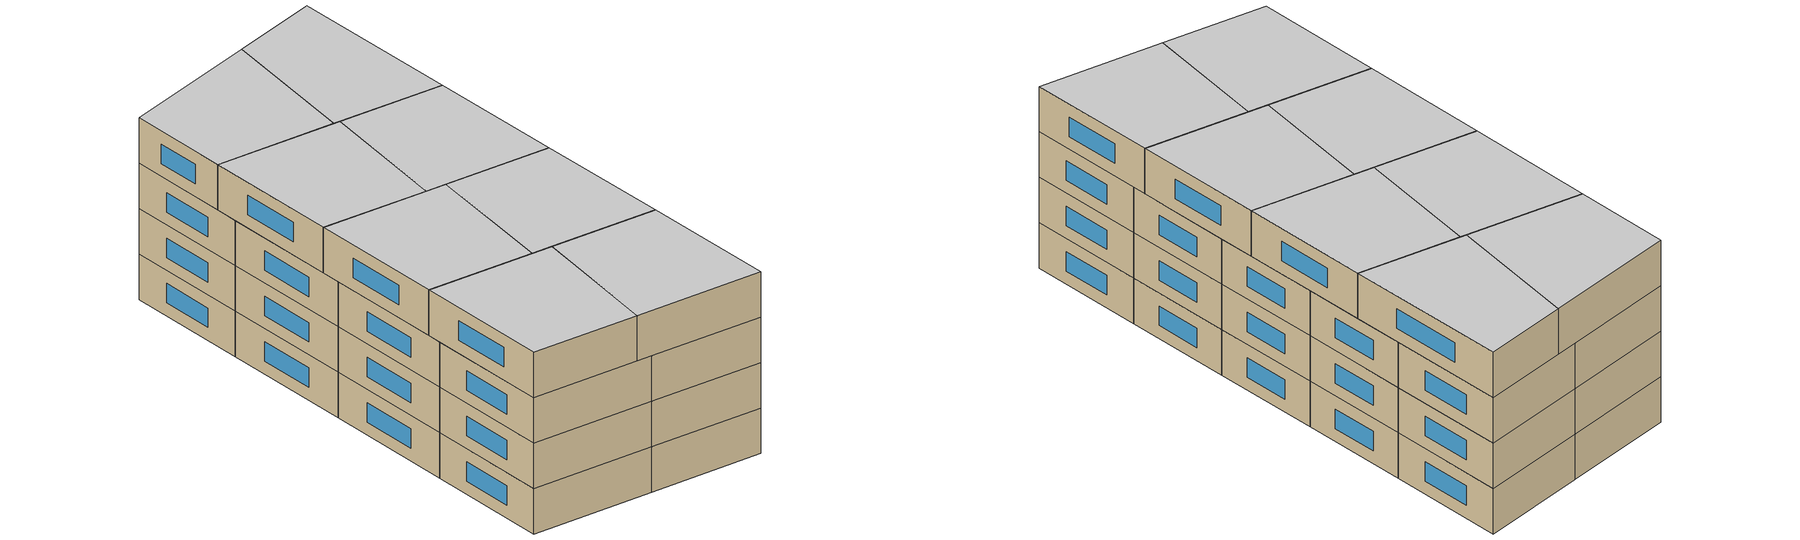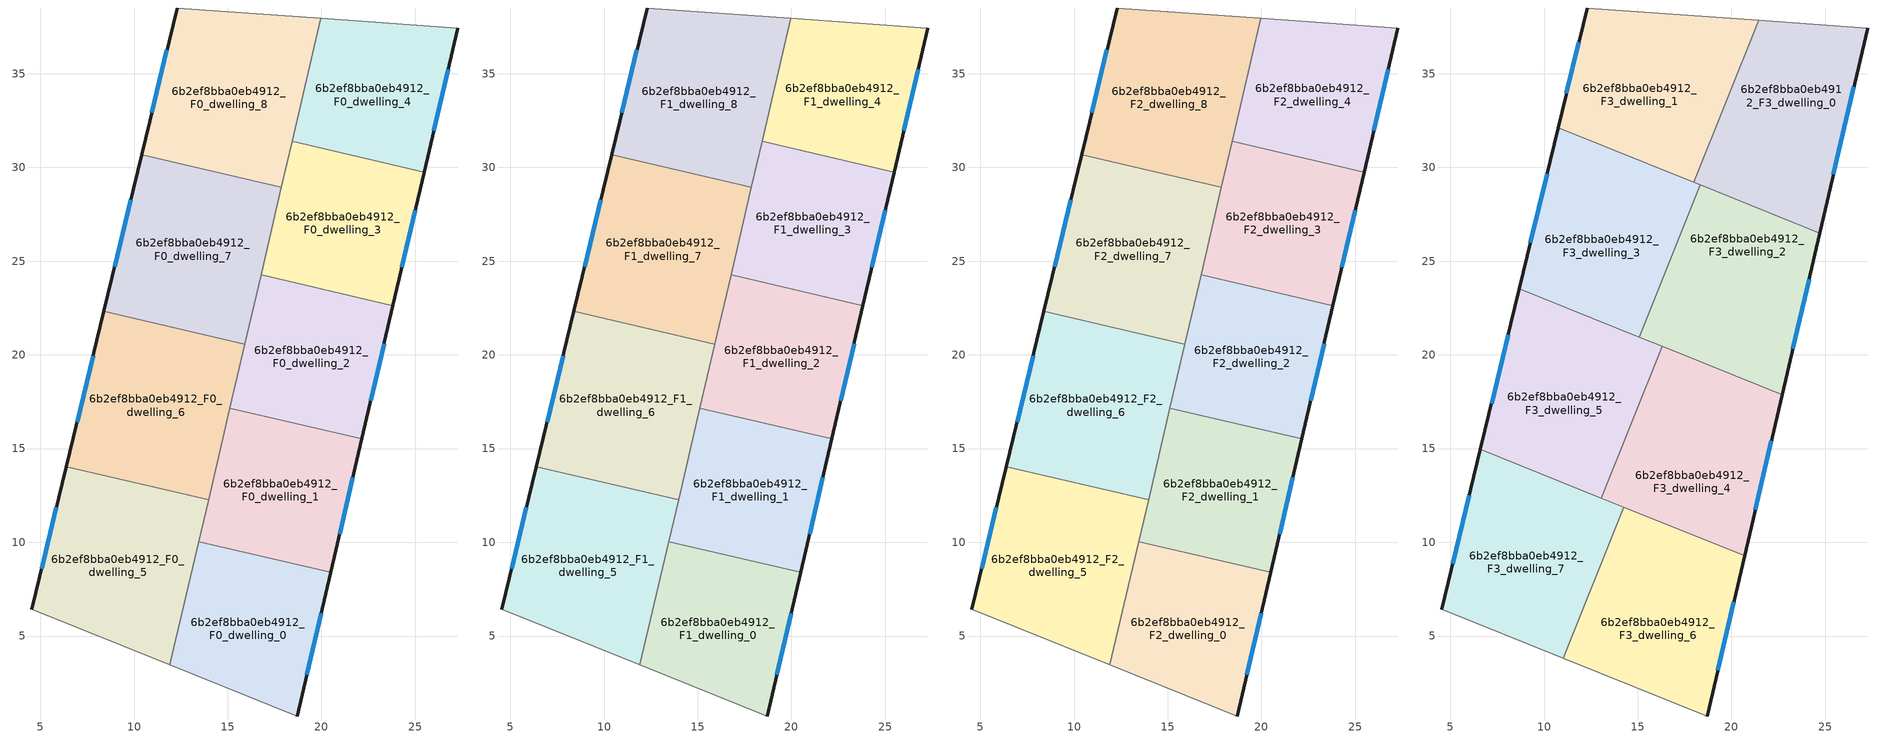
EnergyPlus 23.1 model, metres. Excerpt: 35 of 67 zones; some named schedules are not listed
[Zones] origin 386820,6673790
6b2ef8bba0eb4912_F0_dwelling_0
 floor ground (EU_floor_Construction): 20.49,8.39 18.7,0.73 11.92,3.46 13.45,10.04 z0
 wall outside (EU_wall_Construction): 18.7,0.73 20.49,8.39 z0:3
 wall adiabatic (EU_wall_Construction): 11.92,3.46 18.7,0.73 z0:3
 wall to 6b2ef8bba0eb4912_F0_dwelling_1 (EU_wall_Construction): 20.49,8.39 13.45,10.04 z0:3
 wall to 6b2ef8bba0eb4912_F0_dwelling_5 (EU_wall_Construction): 13.45,10.04 11.92,3.46 z0:3
 window (EU_Window_Construction): 19.21,2.92 19.98,6.21 z0.86:2.14
6b2ef8bba0eb4912_F0_dwelling_1
 floor ground (EU_floor_Construction): 22.15,15.51 20.49,8.39 13.45,10.04 15.11,17.15 z0
 wall outside (EU_wall_Construction): 20.49,8.39 22.15,15.51 z0:3
 wall to 6b2ef8bba0eb4912_F0_dwelling_2 (EU_wall_Construction): 22.15,15.51 15.11,17.15 z0:3
 wall to 6b2ef8bba0eb4912_F0_dwelling_6 (EU_wall_Construction): 15.11,17.15 13.97,12.27 z0:3
 wall to 6b2ef8bba0eb4912_F0_dwelling_5 (EU_wall_Construction): 13.97,12.27 13.45,10.04 z0:3
 window (EU_Window_Construction): 20.97,10.43 21.68,13.48 z0.86:2.14
6b2ef8bba0eb4912_F0_dwelling_2
 floor ground (EU_floor_Construction): 23.81,22.63 22.15,15.51 15.11,17.15 16.77,24.27 z0
 wall outside (EU_wall_Construction): 22.15,15.51 23.81,22.63 z0:3
 wall to 6b2ef8bba0eb4912_F0_dwelling_3 (EU_wall_Construction): 23.81,22.63 16.77,24.27 z0:3
 wall to 6b2ef8bba0eb4912_F0_dwelling_7 (EU_wall_Construction): 16.77,24.27 15.91,20.56 z0:3
 wall to 6b2ef8bba0eb4912_F0_dwelling_6 (EU_wall_Construction): 15.91,20.56 15.11,17.15 z0:3
 window (EU_Window_Construction): 22.63,17.55 23.34,20.6 z0.86:2.14
6b2ef8bba0eb4912_F0_dwelling_3
 floor ground (EU_floor_Construction): 25.47,29.75 23.81,22.63 16.77,24.27 18.43,31.39 z0
 wall outside (EU_wall_Construction): 23.81,22.63 25.47,29.75 z0:3
 wall to 6b2ef8bba0eb4912_F0_dwelling_4 (EU_wall_Construction): 25.47,29.75 18.43,31.39 z0:3
 wall to 6b2ef8bba0eb4912_F0_dwelling_8 (EU_wall_Construction): 18.43,31.39 17.86,28.93 z0:3
 wall to 6b2ef8bba0eb4912_F0_dwelling_7 (EU_wall_Construction): 17.86,28.93 16.77,24.27 z0:3
 window (EU_Window_Construction): 24.29,24.67 25,27.72 z0.86:2.14
6b2ef8bba0eb4912_F0_dwelling_4
 floor ground (EU_floor_Construction): 27.26,37.43 25.47,29.75 18.43,31.39 19.96,37.95 z0
 wall outside (EU_wall_Construction): 25.47,29.75 27.26,37.43 z0:3
 wall adiabatic (EU_wall_Construction): 27.26,37.43 19.96,37.95 z0:3
 wall to 6b2ef8bba0eb4912_F0_dwelling_8 (EU_wall_Construction): 19.96,37.95 18.43,31.39 z0:3
 window (EU_Window_Construction): 25.98,31.94 26.75,35.23 z0.86:2.14
6b2ef8bba0eb4912_F0_dwelling_5
 floor ground (EU_floor_Construction): 13.97,12.27 11.92,3.46 4.55,6.42 6.39,14.04 z0
 wall outside (EU_wall_Construction): 6.39,14.04 4.55,6.42 z0:3
 wall adiabatic (EU_wall_Construction): 4.55,6.42 11.92,3.46 z0:3
 wall to 6b2ef8bba0eb4912_F0_dwelling_6 (EU_wall_Construction): 13.97,12.27 6.39,14.04 z0:3
 window (EU_Window_Construction): 5.86,11.86 5.07,8.6 z0.86:2.14
6b2ef8bba0eb4912_F0_dwelling_6
 floor ground (EU_floor_Construction): 15.91,20.56 13.97,12.27 6.39,14.04 8.39,22.32 z0
 wall outside (EU_wall_Construction): 8.39,22.32 6.39,14.04 z0:3
 wall to 6b2ef8bba0eb4912_F0_dwelling_7 (EU_wall_Construction): 15.91,20.56 8.39,22.32 z0:3
 window (EU_Window_Construction): 7.82,19.95 6.96,16.4 z0.86:2.14
6b2ef8bba0eb4912_F0_dwelling_7
 floor ground (EU_floor_Construction): 17.86,28.93 15.91,20.56 8.39,22.32 10.4,30.67 z0
 wall outside (EU_wall_Construction): 10.4,30.67 8.39,22.32 z0:3
 wall to 6b2ef8bba0eb4912_F0_dwelling_8 (EU_wall_Construction): 17.86,28.93 10.4,30.67 z0:3
 window (EU_Window_Construction): 9.83,28.28 8.96,24.7 z0.86:2.14
6b2ef8bba0eb4912_F0_dwelling_8
 floor ground (EU_floor_Construction): 19.96,37.95 17.86,28.93 10.4,30.67 12.29,38.5 z0
 wall outside (EU_wall_Construction): 12.29,38.5 10.4,30.67 z0:3
 wall adiabatic (EU_wall_Construction): 19.96,37.95 12.29,38.5 z0:3
 window (EU_Window_Construction): 11.75,36.26 10.94,32.91 z0.86:2.14
6b2ef8bba0eb4912_F1_dwelling_0
 floor to 6b2ef8bba0eb4912_F0_dwelling_0 (EU_floor_Construction): 20.49,8.39 18.7,0.73 11.92,3.46 13.45,10.04 z3
 wall outside (EU_wall_Construction): 18.7,0.73 20.49,8.39 z3:6
 wall adiabatic (EU_wall_Construction): 11.92,3.46 18.7,0.73 z3:6
 wall to 6b2ef8bba0eb4912_F1_dwelling_1 (EU_wall_Construction): 20.49,8.39 13.45,10.04 z3:6
 wall to 6b2ef8bba0eb4912_F1_dwelling_5 (EU_wall_Construction): 13.45,10.04 11.92,3.46 z3:6
 window (EU_Window_Construction): 19.21,2.92 19.98,6.21 z3.86:5.14
6b2ef8bba0eb4912_F1_dwelling_1
 floor to 6b2ef8bba0eb4912_F0_dwelling_1 (EU_floor_Construction): 22.15,15.51 20.49,8.39 13.45,10.04 15.11,17.15 z3
 wall outside (EU_wall_Construction): 20.49,8.39 22.15,15.51 z3:6
 wall to 6b2ef8bba0eb4912_F1_dwelling_2 (EU_wall_Construction): 22.15,15.51 15.11,17.15 z3:6
 wall to 6b2ef8bba0eb4912_F1_dwelling_6 (EU_wall_Construction): 15.11,17.15 13.97,12.27 z3:6
 wall to 6b2ef8bba0eb4912_F1_dwelling_5 (EU_wall_Construction): 13.97,12.27 13.45,10.04 z3:6
 window (EU_Window_Construction): 20.97,10.43 21.68,13.48 z3.86:5.14
6b2ef8bba0eb4912_F1_dwelling_2
 floor to 6b2ef8bba0eb4912_F0_dwelling_2 (EU_floor_Construction): 23.81,22.63 22.15,15.51 15.11,17.15 16.77,24.27 z3
 wall outside (EU_wall_Construction): 22.15,15.51 23.81,22.63 z3:6
 wall to 6b2ef8bba0eb4912_F1_dwelling_3 (EU_wall_Construction): 23.81,22.63 16.77,24.27 z3:6
 wall to 6b2ef8bba0eb4912_F1_dwelling_7 (EU_wall_Construction): 16.77,24.27 15.91,20.56 z3:6
 wall to 6b2ef8bba0eb4912_F1_dwelling_6 (EU_wall_Construction): 15.91,20.56 15.11,17.15 z3:6
 window (EU_Window_Construction): 22.63,17.55 23.34,20.6 z3.86:5.14
6b2ef8bba0eb4912_F1_dwelling_3
 floor to 6b2ef8bba0eb4912_F0_dwelling_3 (EU_floor_Construction): 25.47,29.75 23.81,22.63 16.77,24.27 18.43,31.39 z3
 wall outside (EU_wall_Construction): 23.81,22.63 25.47,29.75 z3:6
 wall to 6b2ef8bba0eb4912_F1_dwelling_4 (EU_wall_Construction): 25.47,29.75 18.43,31.39 z3:6
 wall to 6b2ef8bba0eb4912_F1_dwelling_8 (EU_wall_Construction): 18.43,31.39 17.86,28.93 z3:6
 wall to 6b2ef8bba0eb4912_F1_dwelling_7 (EU_wall_Construction): 17.86,28.93 16.77,24.27 z3:6
 window (EU_Window_Construction): 24.29,24.67 25,27.72 z3.86:5.14
6b2ef8bba0eb4912_F1_dwelling_4
 floor to 6b2ef8bba0eb4912_F0_dwelling_4 (EU_floor_Construction): 27.26,37.43 25.47,29.75 18.43,31.39 19.96,37.95 z3
 wall outside (EU_wall_Construction): 25.47,29.75 27.26,37.43 z3:6
 wall adiabatic (EU_wall_Construction): 27.26,37.43 19.96,37.95 z3:6
 wall to 6b2ef8bba0eb4912_F1_dwelling_8 (EU_wall_Construction): 19.96,37.95 18.43,31.39 z3:6
 window (EU_Window_Construction): 25.98,31.94 26.75,35.23 z3.86:5.14
6b2ef8bba0eb4912_F1_dwelling_5
 floor to 6b2ef8bba0eb4912_F0_dwelling_5 (EU_floor_Construction): 13.97,12.27 11.92,3.46 4.55,6.42 6.39,14.04 z3
 wall outside (EU_wall_Construction): 6.39,14.04 4.55,6.42 z3:6
 wall adiabatic (EU_wall_Construction): 4.55,6.42 11.92,3.46 z3:6
 wall to 6b2ef8bba0eb4912_F1_dwelling_6 (EU_wall_Construction): 13.97,12.27 6.39,14.04 z3:6
 window (EU_Window_Construction): 5.86,11.86 5.07,8.6 z3.86:5.14
6b2ef8bba0eb4912_F1_dwelling_6
 floor to 6b2ef8bba0eb4912_F0_dwelling_6 (EU_floor_Construction): 15.91,20.56 13.97,12.27 6.39,14.04 8.39,22.32 z3
 wall outside (EU_wall_Construction): 8.39,22.32 6.39,14.04 z3:6
 wall to 6b2ef8bba0eb4912_F1_dwelling_7 (EU_wall_Construction): 15.91,20.56 8.39,22.32 z3:6
 window (EU_Window_Construction): 7.82,19.95 6.96,16.4 z3.86:5.14
6b2ef8bba0eb4912_F1_dwelling_7
 floor to 6b2ef8bba0eb4912_F0_dwelling_7 (EU_floor_Construction): 17.86,28.93 15.91,20.56 8.39,22.32 10.4,30.67 z3
 wall outside (EU_wall_Construction): 10.4,30.67 8.39,22.32 z3:6
 wall to 6b2ef8bba0eb4912_F1_dwelling_8 (EU_wall_Construction): 17.86,28.93 10.4,30.67 z3:6
 window (EU_Window_Construction): 9.83,28.28 8.96,24.7 z3.86:5.14
6b2ef8bba0eb4912_F1_dwelling_8
 floor to 6b2ef8bba0eb4912_F0_dwelling_8 (EU_floor_Construction): 19.96,37.95 17.86,28.93 10.4,30.67 12.29,38.5 z3
 wall outside (EU_wall_Construction): 12.29,38.5 10.4,30.67 z3:6
 wall adiabatic (EU_wall_Construction): 19.96,37.95 12.29,38.5 z3:6
 window (EU_Window_Construction): 11.75,36.26 10.94,32.91 z3.86:5.14
6b2ef8bba0eb4912_F2_dwelling_0
 floor to 6b2ef8bba0eb4912_F1_dwelling_0 (EU_floor_Construction): 20.49,8.39 18.7,0.73 11.92,3.46 13.45,10.04 z6
 wall outside (EU_wall_Construction): 18.7,0.73 20.49,8.39 z6:9
 wall adiabatic (EU_wall_Construction): 11.92,3.46 18.7,0.73 z6:9
 wall to 6b2ef8bba0eb4912_F2_dwelling_1 (EU_wall_Construction): 20.49,8.39 13.45,10.04 z6:9
 wall to 6b2ef8bba0eb4912_F2_dwelling_5 (EU_wall_Construction): 13.45,10.04 11.92,3.46 z6:9
 window (EU_Window_Construction): 19.21,2.92 19.98,6.21 z6.86:8.14
6b2ef8bba0eb4912_F2_dwelling_1
 floor to 6b2ef8bba0eb4912_F1_dwelling_1 (EU_floor_Construction): 22.15,15.51 20.49,8.39 13.45,10.04 15.11,17.15 z6
 wall outside (EU_wall_Construction): 20.49,8.39 22.15,15.51 z6:9
 wall to 6b2ef8bba0eb4912_F2_dwelling_2 (EU_wall_Construction): 22.15,15.51 15.11,17.15 z6:9
 wall to 6b2ef8bba0eb4912_F2_dwelling_6 (EU_wall_Construction): 15.11,17.15 13.97,12.27 z6:9
 wall to 6b2ef8bba0eb4912_F2_dwelling_5 (EU_wall_Construction): 13.97,12.27 13.45,10.04 z6:9
 window (EU_Window_Construction): 20.97,10.43 21.68,13.48 z6.86:8.14
6b2ef8bba0eb4912_F2_dwelling_2
 floor to 6b2ef8bba0eb4912_F1_dwelling_2 (EU_floor_Construction): 23.81,22.63 22.15,15.51 15.11,17.15 16.77,24.27 z6
 wall outside (EU_wall_Construction): 22.15,15.51 23.81,22.63 z6:9
 wall to 6b2ef8bba0eb4912_F2_dwelling_3 (EU_wall_Construction): 23.81,22.63 16.77,24.27 z6:9
 wall to 6b2ef8bba0eb4912_F2_dwelling_7 (EU_wall_Construction): 16.77,24.27 15.91,20.56 z6:9
 wall to 6b2ef8bba0eb4912_F2_dwelling_6 (EU_wall_Construction): 15.91,20.56 15.11,17.15 z6:9
 window (EU_Window_Construction): 22.63,17.55 23.34,20.6 z6.86:8.14
6b2ef8bba0eb4912_F2_dwelling_3
 floor to 6b2ef8bba0eb4912_F1_dwelling_3 (EU_floor_Construction): 25.47,29.75 23.81,22.63 16.77,24.27 18.43,31.39 z6
 wall outside (EU_wall_Construction): 23.81,22.63 25.47,29.75 z6:9
 wall to 6b2ef8bba0eb4912_F2_dwelling_4 (EU_wall_Construction): 25.47,29.75 18.43,31.39 z6:9
 wall to 6b2ef8bba0eb4912_F2_dwelling_8 (EU_wall_Construction): 18.43,31.39 17.86,28.93 z6:9
 wall to 6b2ef8bba0eb4912_F2_dwelling_7 (EU_wall_Construction): 17.86,28.93 16.77,24.27 z6:9
 window (EU_Window_Construction): 24.29,24.67 25,27.72 z6.86:8.14
 ceiling adiabatic (EU_roof_Construction): 17.26,26.36 17.93,29.23 17.98,29.21 18.82,31.3 18.43,31.39 z9
6b2ef8bba0eb4912_F2_dwelling_4
 floor to 6b2ef8bba0eb4912_F1_dwelling_4 (EU_floor_Construction): 27.26,37.43 25.47,29.75 18.43,31.39 19.96,37.95 z6
 wall outside (EU_wall_Construction): 25.47,29.75 27.26,37.43 z6:9
 wall adiabatic (EU_wall_Construction): 27.26,37.43 19.96,37.95 z6:9
 wall to 6b2ef8bba0eb4912_F2_dwelling_8 (EU_wall_Construction): 19.96,37.95 18.43,31.39 z6:9
 window (EU_Window_Construction): 25.98,31.94 26.75,35.23 z6.86:8.14
6b2ef8bba0eb4912_F2_dwelling_5
 floor to 6b2ef8bba0eb4912_F1_dwelling_5 (EU_floor_Construction): 13.97,12.27 11.92,3.46 4.55,6.42 6.39,14.04 z6
 wall outside (EU_wall_Construction): 6.39,14.04 4.55,6.42 z6:9
 wall adiabatic (EU_wall_Construction): 4.55,6.42 11.92,3.46 z6:9
 wall to 6b2ef8bba0eb4912_F2_dwelling_6 (EU_wall_Construction): 13.97,12.27 6.39,14.04 z6:9
 window (EU_Window_Construction): 5.86,11.86 5.07,8.6 z6.86:8.14
 ceiling adiabatic (EU_roof_Construction): 13.91,12.01 13.97,12.27 13.09,12.48 13.04,12.36 12.29,12.66 z9
6b2ef8bba0eb4912_F2_dwelling_6
 floor to 6b2ef8bba0eb4912_F1_dwelling_6 (EU_floor_Construction): 15.91,20.56 13.97,12.27 6.39,14.04 8.39,22.32 z6
 wall outside (EU_wall_Construction): 8.39,22.32 6.39,14.04 z6:9
 wall to 6b2ef8bba0eb4912_F2_dwelling_7 (EU_wall_Construction): 15.91,20.56 8.39,22.32 z6:9
 window (EU_Window_Construction): 7.82,19.95 6.96,16.4 z6.86:8.14
 ceiling adiabatic (EU_roof_Construction): 13.97,12.27 15.3,17.98 13.09,12.48 z9
6b2ef8bba0eb4912_F2_dwelling_7
 floor to 6b2ef8bba0eb4912_F1_dwelling_7 (EU_floor_Construction): 17.86,28.93 15.91,20.56 8.39,22.32 10.4,30.67 z6
 wall outside (EU_wall_Construction): 10.4,30.67 8.39,22.32 z6:9
 wall to 6b2ef8bba0eb4912_F2_dwelling_8 (EU_wall_Construction): 17.86,28.93 10.4,30.67 z6:9
 window (EU_Window_Construction): 9.83,28.28 8.96,24.7 z6.86:8.14
6b2ef8bba0eb4912_F2_dwelling_8
 floor to 6b2ef8bba0eb4912_F1_dwelling_8 (EU_floor_Construction): 19.96,37.95 17.86,28.93 10.4,30.67 12.29,38.5 z6
 wall outside (EU_wall_Construction): 12.29,38.5 10.4,30.67 z6:9
 wall adiabatic (EU_wall_Construction): 19.96,37.95 12.29,38.5 z6:9
 window (EU_Window_Construction): 11.75,36.26 10.94,32.91 z6.86:8.14
 ceiling adiabatic (EU_roof_Construction): 17.93,29.23 19.96,37.95 12.29,38.5 10.75,32.12 z9
6b2ef8bba0eb4912_F3_dwelling_0
 floor to 6b2ef8bba0eb4912_F2_dwelling_4 (EU_floor_Construction): 27.26,37.43 25.47,29.75 18.82,31.3 21.46,37.84 z9
 floor to 6b2ef8bba0eb4912_F2_dwelling_3 (EU_floor_Construction): 25.47,29.75 24.71,26.5 17.98,29.21 18.82,31.3 z9
 wall outside (EU_wall_Construction): 24.71,26.5 27.26,37.43 z9:12
 wall to 6b2ef8bba0eb4912_F3_dwelling_1 (EU_wall_Construction): 21.46,37.84 17.98,29.21 z9:12
 wall adiabatic (EU_wall_Construction): 27.26,37.43 21.46,37.84 z9:12
 wall to 6b2ef8bba0eb4912_F3_dwelling_2 (EU_wall_Construction): 18.35,29.06 24.71,26.5 z9:12
 wall to 6b2ef8bba0eb4912_F3_dwelling_3 (EU_wall_Construction): 17.98,29.21 18.35,29.06 z9:12
 window (EU_Window_Construction): 25.44,29.62 26.53,34.3 z9.86:11.14
 ceiling to 6b2ef8bba0eb4912_F4_dwelling_0 (EU_floor_Construction): 24.71,26.5 27.26,37.43 21.46,37.84 17.98,29.21 z12
6b2ef8bba0eb4912_F3_dwelling_1
 floor adiabatic (EU_floor_Construction): 19.96,37.95 17.93,29.23 10.75,32.12 12.29,38.5 z9; 18.82,31.3 17.98,29.21 17.93,29.23 18.43,31.39 z9
 floor to 6b2ef8bba0eb4912_F2_dwelling_4 (EU_floor_Construction): 21.46,37.84 18.82,31.3 18.43,31.39 19.96,37.95 z9
 wall outside (EU_wall_Construction): 12.29,38.5 10.75,32.12 z9:12
 wall adiabatic (EU_wall_Construction): 21.46,37.84 12.29,38.5 z9:12
 wall to 6b2ef8bba0eb4912_F3_dwelling_3 (EU_wall_Construction): 10.75,32.12 17.98,29.21 z9:12
 window (EU_Window_Construction): 11.85,36.68 11.19,33.94 z9.86:11.14
 ceiling to 6b2ef8bba0eb4912_F4_dwelling_1 (EU_floor_Construction): 17.98,29.21 21.46,37.84 12.29,38.5 10.75,32.12 z12
6b2ef8bba0eb4912_F3_dwelling_2
 floor to 6b2ef8bba0eb4912_F2_dwelling_2 (EU_floor_Construction): 23.81,22.63 22.7,17.87 15.92,20.6 16.77,24.27 z9
 floor to 6b2ef8bba0eb4912_F2_dwelling_3 (EU_floor_Construction): 24.71,26.5 23.81,22.63 16.77,24.27 17.26,26.36 18.35,29.06 z9
 floor to 6b2ef8bba0eb4912_F2_dwelling_7 (EU_floor_Construction): 17.26,26.36 15.92,20.6 15.08,20.94 z9
 wall outside (EU_wall_Construction): 22.7,17.87 24.71,26.5 z9:12
 wall to 6b2ef8bba0eb4912_F3_dwelling_3 (EU_wall_Construction): 18.35,29.06 15.08,20.94 z9:12
 wall to 6b2ef8bba0eb4912_F3_dwelling_4 (EU_wall_Construction): 16.3,20.44 22.7,17.87 z9:12
 wall to 6b2ef8bba0eb4912_F3_dwelling_5 (EU_wall_Construction): 15.08,20.94 16.3,20.44 z9:12
 window (EU_Window_Construction): 23.28,20.33 24.14,24.03 z9.86:11.14
 ceiling to 6b2ef8bba0eb4912_F4_dwelling_2 (EU_floor_Construction): 22.7,17.87 24.71,26.5 18.35,29.06 15.08,20.94 z12
6b2ef8bba0eb4912_F3_dwelling_3
 floor to 6b2ef8bba0eb4912_F2_dwelling_7 (EU_floor_Construction): 17.86,28.93 17.26,26.37 15.08,20.94 8.68,23.51 10.4,30.67 z9
 floor to 6b2ef8bba0eb4912_F2_dwelling_8 (EU_floor_Construction): 17.93,29.23 17.86,28.93 10.4,30.67 10.75,32.12 z9
 floor to 6b2ef8bba0eb4912_F2_dwelling_3 (EU_floor_Construction): 18.35,29.06 17.26,26.37 17.93,29.23 z9
 wall outside (EU_wall_Construction): 10.75,32.12 8.68,23.51 z9:12
 wall to 6b2ef8bba0eb4912_F3_dwelling_5 (EU_wall_Construction): 8.68,23.51 15.08,20.94 z9:12
 window (EU_Window_Construction): 10.16,29.66 9.27,25.97 z9.86:11.14
 ceiling to 6b2ef8bba0eb4912_F4_dwelling_3 (EU_floor_Construction): 15.08,20.94 18.35,29.06 10.75,32.12 8.68,23.51 z12
6b2ef8bba0eb4912_F3_dwelling_4
 floor to 6b2ef8bba0eb4912_F2_dwelling_1 (EU_floor_Construction): 22.15,15.51 20.7,9.28 13.91,12.01 15.11,17.15 z9
 floor to 6b2ef8bba0eb4912_F2_dwelling_2 (EU_floor_Construction): 22.7,17.87 22.15,15.51 15.11,17.15 15.31,17.98 16.3,20.44 z9
 floor adiabatic (EU_floor_Construction): 15.31,17.98 13.91,12.01 13.04,12.36 z9
 wall outside (EU_wall_Construction): 20.7,9.28 22.7,17.87 z9:12
 wall to 6b2ef8bba0eb4912_F3_dwelling_5 (EU_wall_Construction): 16.3,20.45 13.04,12.36 z9:12
 wall to 6b2ef8bba0eb4912_F3_dwelling_6 (EU_wall_Construction): 14.26,11.87 20.7,9.28 z9:12
 wall to 6b2ef8bba0eb4912_F3_dwelling_7 (EU_wall_Construction): 13.04,12.36 14.26,11.87 z9:12
 window (EU_Window_Construction): 21.27,11.73 22.13,15.41 z9.86:11.14
 ceiling to 6b2ef8bba0eb4912_F4_dwelling_4 (EU_floor_Construction): 20.7,9.28 22.7,17.87 16.3,20.45 13.04,12.36 z12
6b2ef8bba0eb4912_F3_dwelling_5
 floor to 6b2ef8bba0eb4912_F2_dwelling_6 (EU_floor_Construction): 15.91,20.56 15.3,17.98 13.09,12.48 12.29,12.66 6.61,14.95 8.39,22.32 z9
 floor to 6b2ef8bba0eb4912_F2_dwelling_7 (EU_floor_Construction): 15.92,20.6 15.91,20.56 8.39,22.32 8.68,23.51 z9
 floor to 6b2ef8bba0eb4912_F2_dwelling_2 (EU_floor_Construction): 16.3,20.44 15.31,17.98 15.92,20.6 z9
 floor to 6b2ef8bba0eb4912_F2_dwelling_5 (EU_floor_Construction): 13.09,12.48 13.04,12.36 12.29,12.66 z9
 wall outside (EU_wall_Construction): 8.68,23.51 6.61,14.95 z9:12
 wall to 6b2ef8bba0eb4912_F3_dwelling_7 (EU_wall_Construction): 6.61,14.95 13.04,12.36 z9:12
 window (EU_Window_Construction): 8.09,21.07 7.2,17.4 z9.86:11.14
 ceiling to 6b2ef8bba0eb4912_F4_dwelling_5 (EU_floor_Construction): 13.04,12.36 16.3,20.45 8.68,23.51 6.61,14.95 z12
6b2ef8bba0eb4912_F3_dwelling_6
 floor to 6b2ef8bba0eb4912_F2_dwelling_0 (EU_floor_Construction): 20.49,8.39 18.7,0.73 11.92,3.46 13.36,9.64 13.51,10.02 z9
 floor to 6b2ef8bba0eb4912_F2_dwelling_1 (EU_floor_Construction): 20.7,9.28 20.49,8.39 13.51,10.02 14.26,11.87 z9
 floor to 6b2ef8bba0eb4912_F2_dwelling_5 (EU_floor_Construction): 13.36,9.64 11.92,3.46 11.02,3.82 z9
 wall outside (EU_wall_Construction): 18.7,0.73 20.7,9.28 z9:12
 wall to 6b2ef8bba0eb4912_F3_dwelling_7 (EU_wall_Construction): 14.26,11.87 11.02,3.82 z9:12
 wall adiabatic (EU_wall_Construction): 11.02,3.82 18.7,0.73 z9:12
 window (EU_Window_Construction): 19.27,3.17 20.13,6.84 z9.86:11.14
 ceiling to 6b2ef8bba0eb4912_F4_dwelling_6 (EU_floor_Construction): 18.7,0.73 20.7,9.28 14.26,11.87 11.02,3.82 z12
6b2ef8bba0eb4912_F3_dwelling_7
 floor to 6b2ef8bba0eb4912_F2_dwelling_5 (EU_floor_Construction): 13.91,12.01 13.36,9.64 11.02,3.82 4.55,6.42 6.39,14.04 12.29,12.66 z9
 floor to 6b2ef8bba0eb4912_F2_dwelling_6 (EU_floor_Construction): 12.29,12.66 6.39,14.04 6.61,14.95 z9
 floor to 6b2ef8bba0eb4912_F2_dwelling_1 (EU_floor_Construction): 14.26,11.87 13.51,10.02 13.45,10.04 13.91,12.01 z9
 floor to 6b2ef8bba0eb4912_F2_dwelling_0 (EU_floor_Construction): 13.51,10.02 13.36,9.64 13.45,10.04 z9
 wall outside (EU_wall_Construction): 6.61,14.95 4.55,6.42 z9:12
 wall adiabatic (EU_wall_Construction): 4.55,6.42 11.02,3.82 z9:12
 window (EU_Window_Construction): 6.02,12.51 5.14,8.86 z9.86:11.14
 ceiling to 6b2ef8bba0eb4912_F4_dwelling_7 (EU_floor_Construction): 11.02,3.82 14.26,11.87 6.61,14.95 4.55,6.42 z12
[Building]
EU S2 Campaign: North Axis=0; Terrain=City; Solar Distribution=FullExterior
[Site:Location]
Helsinki-Vantaa.AP: Latitude=60.317; Longitude=24.963; Time Zone=2; Elevation=54.6
[SizingPeriod:WeatherFileDays]
AnnualSizingPeriod: Begin Month=1; Begin Day of Month=1; End Month=12; End Day of Month=31; Day of Week for Start Day=Monday; Use Weather File Daylight Saving Period=No; Use Weather File Rain and Snow Indicators=No
[MATERIAL]
EU_InternalMass_Material: Roughness=MediumRough; Thickness=0.1; Conductivity=1; Density=1800; Specific Heat=900; Thermal Absorptance=0.9; Solar Absorptance=0.7; Visible Absorptance=0.7
[MATERIAL:NOMASS] Roughness=MediumRough; Thermal Absorptance=0.9; Solar Absorptance=0.7; Visible Absorptance=0.7
Name | Thermal Resistance
EU_wall_NoMass | 1.10183
EU_roof_NoMass; EU_floor_NoMass | 1.70606
[WINDOWMATERIAL:SIMPLEGLAZINGSYSTEM]
EU_Window_SimpleGlazing: UFactor=3.11035; Solar Heat Gain Coefficient=0.8; Visible Transmittance=0.8
[CONSTRUCTION]
EU_wall_Construction: EU_wall_NoMass
EU_roof_Construction: EU_roof_NoMass
EU_floor_Construction: EU_floor_NoMass
EU_Window_Construction: EU_Window_SimpleGlazing
EU_InternalMass_Construction: EU_InternalMass_Material
[ZONE] Type=1; Multiplier=1; Ceiling Height=autocalculate; Floor Area=autocalculate; Part of Total Floor Area=Yes
Name | Volume
6b2ef8bba0eb4912_F0_dwelling_0; 6b2ef8bba0eb4912_F1_dwelling_0; 6b2ef8bba0eb4912_F2_dwelling_0 | 158.506
6b2ef8bba0eb4912_F3_dwelling_0 | 198.123
6b2ef8bba0eb4912_F0_dwelling_1; 6b2ef8bba0eb4912_F1_dwelling_1; 6b2ef8bba0eb4912_F2_dwelling_1 | 158.487
6b2ef8bba0eb4912_F3_dwelling_1 | 198.109
6b2ef8bba0eb4912_F0_dwelling_2; 6b2ef8bba0eb4912_F1_dwelling_2; 6b2ef8bba0eb4912_F2_dwelling_2 | 158.501
6b2ef8bba0eb4912_F3_dwelling_2; 6b2ef8bba0eb4912_F0_dwelling_5; 6b2ef8bba0eb4912_F1_dwelling_5; 6b2ef8bba0eb4912_F2_dwelling_5 | 198.121
6b2ef8bba0eb4912_F0_dwelling_3; 6b2ef8bba0eb4912_F1_dwelling_3; 6b2ef8bba0eb4912_F2_dwelling_3 | 158.509
6b2ef8bba0eb4912_F3_dwelling_3 | 198.129
6b2ef8bba0eb4912_F0_dwelling_4; 6b2ef8bba0eb4912_F1_dwelling_4; 6b2ef8bba0eb4912_F2_dwelling_4 | 158.505
6b2ef8bba0eb4912_F3_dwelling_4 | 198.122
6b2ef8bba0eb4912_F3_dwelling_5 | 198.133
6b2ef8bba0eb4912_F0_dwelling_6; 6b2ef8bba0eb4912_F1_dwelling_6; 6b2ef8bba0eb4912_F2_dwelling_6 | 198.111
6b2ef8bba0eb4912_F3_dwelling_6 | 198.116
6b2ef8bba0eb4912_F0_dwelling_7; 6b2ef8bba0eb4912_F1_dwelling_7; 6b2ef8bba0eb4912_F2_dwelling_7 | 198.149
6b2ef8bba0eb4912_F3_dwelling_7 | 198.131
6b2ef8bba0eb4912_F0_dwelling_8; 6b2ef8bba0eb4912_F1_dwelling_8; 6b2ef8bba0eb4912_F2_dwelling_8 | 198.118
[INTERNALMASS] Construction=EU_InternalMass_Construction
Name | Zone or ZoneList | Surface Area
6b2ef8bba0eb4912_F0_dwelling_0_EU_InternalMass | 6b2ef8bba0eb4912_F0_dwelling_0 | 52.835
6b2ef8bba0eb4912_F0_dwelling_1_EU_InternalMass | 6b2ef8bba0eb4912_F0_dwelling_1 | 52.8293
6b2ef8bba0eb4912_F0_dwelling_2_EU_InternalMass | 6b2ef8bba0eb4912_F0_dwelling_2 | 52.8336
6b2ef8bba0eb4912_F0_dwelling_3_EU_InternalMass | 6b2ef8bba0eb4912_F0_dwelling_3 | 52.8364
6b2ef8bba0eb4912_F0_dwelling_4_EU_InternalMass | 6b2ef8bba0eb4912_F0_dwelling_4 | 52.835
6b2ef8bba0eb4912_F0_dwelling_5_EU_InternalMass | 6b2ef8bba0eb4912_F0_dwelling_5 | 66.0402
6b2ef8bba0eb4912_F0_dwelling_6_EU_InternalMass | 6b2ef8bba0eb4912_F0_dwelling_6 | 66.0374
6b2ef8bba0eb4912_F0_dwelling_7_EU_InternalMass | 6b2ef8bba0eb4912_F0_dwelling_7 | 66.0493
6b2ef8bba0eb4912_F0_dwelling_8_EU_InternalMass | 6b2ef8bba0eb4912_F0_dwelling_8 | 66.039
6b2ef8bba0eb4912_F1_dwelling_0_EU_InternalMass | 6b2ef8bba0eb4912_F1_dwelling_0 | 52.835
6b2ef8bba0eb4912_F1_dwelling_1_EU_InternalMass | 6b2ef8bba0eb4912_F1_dwelling_1 | 52.8293
6b2ef8bba0eb4912_F1_dwelling_2_EU_InternalMass | 6b2ef8bba0eb4912_F1_dwelling_2 | 52.8336
6b2ef8bba0eb4912_F1_dwelling_3_EU_InternalMass | 6b2ef8bba0eb4912_F1_dwelling_3 | 52.8364
6b2ef8bba0eb4912_F1_dwelling_4_EU_InternalMass | 6b2ef8bba0eb4912_F1_dwelling_4 | 52.835
6b2ef8bba0eb4912_F1_dwelling_5_EU_InternalMass | 6b2ef8bba0eb4912_F1_dwelling_5 | 66.0402
6b2ef8bba0eb4912_F1_dwelling_6_EU_InternalMass | 6b2ef8bba0eb4912_F1_dwelling_6 | 66.0374
6b2ef8bba0eb4912_F1_dwelling_7_EU_InternalMass | 6b2ef8bba0eb4912_F1_dwelling_7 | 66.0493
6b2ef8bba0eb4912_F1_dwelling_8_EU_InternalMass | 6b2ef8bba0eb4912_F1_dwelling_8 | 66.039
6b2ef8bba0eb4912_F2_dwelling_0_EU_InternalMass | 6b2ef8bba0eb4912_F2_dwelling_0 | 52.835
6b2ef8bba0eb4912_F2_dwelling_1_EU_InternalMass | 6b2ef8bba0eb4912_F2_dwelling_1 | 52.8293
6b2ef8bba0eb4912_F2_dwelling_2_EU_InternalMass | 6b2ef8bba0eb4912_F2_dwelling_2 | 52.8336
6b2ef8bba0eb4912_F2_dwelling_3_EU_InternalMass | 6b2ef8bba0eb4912_F2_dwelling_3 | 52.8364
6b2ef8bba0eb4912_F2_dwelling_4_EU_InternalMass | 6b2ef8bba0eb4912_F2_dwelling_4 | 52.835
6b2ef8bba0eb4912_F2_dwelling_5_EU_InternalMass | 6b2ef8bba0eb4912_F2_dwelling_5 | 66.0402
6b2ef8bba0eb4912_F2_dwelling_6_EU_InternalMass | 6b2ef8bba0eb4912_F2_dwelling_6 | 66.0374
6b2ef8bba0eb4912_F2_dwelling_7_EU_InternalMass | 6b2ef8bba0eb4912_F2_dwelling_7 | 66.0493
6b2ef8bba0eb4912_F2_dwelling_8_EU_InternalMass | 6b2ef8bba0eb4912_F2_dwelling_8 | 66.039
6b2ef8bba0eb4912_F3_dwelling_0_EU_InternalMass | 6b2ef8bba0eb4912_F3_dwelling_0 | 66.0411
6b2ef8bba0eb4912_F3_dwelling_1_EU_InternalMass | 6b2ef8bba0eb4912_F3_dwelling_1 | 66.0362
6b2ef8bba0eb4912_F3_dwelling_2_EU_InternalMass | 6b2ef8bba0eb4912_F3_dwelling_2 | 66.0404
6b2ef8bba0eb4912_F3_dwelling_3_EU_InternalMass | 6b2ef8bba0eb4912_F3_dwelling_3 | 66.043
6b2ef8bba0eb4912_F3_dwelling_4_EU_InternalMass | 6b2ef8bba0eb4912_F3_dwelling_4 | 66.0403
6b2ef8bba0eb4912_F3_dwelling_5_EU_InternalMass | 6b2ef8bba0eb4912_F3_dwelling_5 | 66.0443
6b2ef8bba0eb4912_F3_dwelling_6_EU_InternalMass | 6b2ef8bba0eb4912_F3_dwelling_6 | 66.0389
6b2ef8bba0eb4912_F3_dwelling_7_EU_InternalMass | 6b2ef8bba0eb4912_F3_dwelling_7 | 66.044
[OTHEREQUIPMENT] Fuel Type=Electricity; Design Level Calculation Method=Watts/Area; Power per Zone Floor Area=1; Fraction Latent=0; Fraction Radiant=0; Fraction Lost=0; Carbon Dioxide Generation Rate=0; EndUse Subcategory=EU_Step8_InternalGains
Name | Zone or ZoneList or Space or SpaceList | Schedule
EU_Step8_InternalGain_6b2ef8bba0eb4912_F0_dwelling_0_f000 | 6b2ef8bba0eb4912_F0_dwelling_0 | EU_Step8_GainSchedule_6b2ef8bba0eb4912_F0_dwelling_0_f000
EU_Step8_InternalGain_6b2ef8bba0eb4912_F0_dwelling_1_f000 | 6b2ef8bba0eb4912_F0_dwelling_1 | EU_Step8_GainSchedule_6b2ef8bba0eb4912_F0_dwelling_1_f000
EU_Step8_InternalGain_6b2ef8bba0eb4912_F0_dwelling_2_f000 | 6b2ef8bba0eb4912_F0_dwelling_2 | EU_Step8_GainSchedule_6b2ef8bba0eb4912_F0_dwelling_2_f000
EU_Step8_InternalGain_6b2ef8bba0eb4912_F0_dwelling_3_f000 | 6b2ef8bba0eb4912_F0_dwelling_3 | EU_Step8_GainSchedule_6b2ef8bba0eb4912_F0_dwelling_3_f000
EU_Step8_InternalGain_6b2ef8bba0eb4912_F0_dwelling_4_f000 | 6b2ef8bba0eb4912_F0_dwelling_4 | EU_Step8_GainSchedule_6b2ef8bba0eb4912_F0_dwelling_4_f000
EU_Step8_InternalGain_6b2ef8bba0eb4912_F0_dwelling_5_f000 | 6b2ef8bba0eb4912_F0_dwelling_5 | EU_Step8_GainSchedule_6b2ef8bba0eb4912_F0_dwelling_5_f000
EU_Step8_InternalGain_6b2ef8bba0eb4912_F0_dwelling_6_f000 | 6b2ef8bba0eb4912_F0_dwelling_6 | EU_Step8_GainSchedule_6b2ef8bba0eb4912_F0_dwelling_6_f000
EU_Step8_InternalGain_6b2ef8bba0eb4912_F0_dwelling_7_f000 | 6b2ef8bba0eb4912_F0_dwelling_7 | EU_Step8_GainSchedule_6b2ef8bba0eb4912_F0_dwelling_7_f000
EU_Step8_InternalGain_6b2ef8bba0eb4912_F0_dwelling_8_f000 | 6b2ef8bba0eb4912_F0_dwelling_8 | EU_Step8_GainSchedule_6b2ef8bba0eb4912_F0_dwelling_8_f000
EU_Step8_InternalGain_6b2ef8bba0eb4912_F1_dwelling_0_f000 | 6b2ef8bba0eb4912_F1_dwelling_0 | EU_Step8_GainSchedule_6b2ef8bba0eb4912_F1_dwelling_0_f000
EU_Step8_InternalGain_6b2ef8bba0eb4912_F1_dwelling_1_f000 | 6b2ef8bba0eb4912_F1_dwelling_1 | EU_Step8_GainSchedule_6b2ef8bba0eb4912_F1_dwelling_1_f000
EU_Step8_InternalGain_6b2ef8bba0eb4912_F1_dwelling_2_f000 | 6b2ef8bba0eb4912_F1_dwelling_2 | EU_Step8_GainSchedule_6b2ef8bba0eb4912_F1_dwelling_2_f000
EU_Step8_InternalGain_6b2ef8bba0eb4912_F1_dwelling_3_f000 | 6b2ef8bba0eb4912_F1_dwelling_3 | EU_Step8_GainSchedule_6b2ef8bba0eb4912_F1_dwelling_3_f000
EU_Step8_InternalGain_6b2ef8bba0eb4912_F1_dwelling_4_f000 | 6b2ef8bba0eb4912_F1_dwelling_4 | EU_Step8_GainSchedule_6b2ef8bba0eb4912_F1_dwelling_4_f000
EU_Step8_InternalGain_6b2ef8bba0eb4912_F1_dwelling_5_f000 | 6b2ef8bba0eb4912_F1_dwelling_5 | EU_Step8_GainSchedule_6b2ef8bba0eb4912_F1_dwelling_5_f000
EU_Step8_InternalGain_6b2ef8bba0eb4912_F1_dwelling_6_f000 | 6b2ef8bba0eb4912_F1_dwelling_6 | EU_Step8_GainSchedule_6b2ef8bba0eb4912_F1_dwelling_6_f000
EU_Step8_InternalGain_6b2ef8bba0eb4912_F1_dwelling_7_f000 | 6b2ef8bba0eb4912_F1_dwelling_7 | EU_Step8_GainSchedule_6b2ef8bba0eb4912_F1_dwelling_7_f000
EU_Step8_InternalGain_6b2ef8bba0eb4912_F1_dwelling_8_f000 | 6b2ef8bba0eb4912_F1_dwelling_8 | EU_Step8_GainSchedule_6b2ef8bba0eb4912_F1_dwelling_8_f000
EU_Step8_InternalGain_6b2ef8bba0eb4912_F2_dwelling_0_f000 | 6b2ef8bba0eb4912_F2_dwelling_0 | EU_Step8_GainSchedule_6b2ef8bba0eb4912_F2_dwelling_0_f000
EU_Step8_InternalGain_6b2ef8bba0eb4912_F2_dwelling_1_f000 | 6b2ef8bba0eb4912_F2_dwelling_1 | EU_Step8_GainSchedule_6b2ef8bba0eb4912_F2_dwelling_1_f000
EU_Step8_InternalGain_6b2ef8bba0eb4912_F2_dwelling_2_f000 | 6b2ef8bba0eb4912_F2_dwelling_2 | EU_Step8_GainSchedule_6b2ef8bba0eb4912_F2_dwelling_2_f000
EU_Step8_InternalGain_6b2ef8bba0eb4912_F2_dwelling_3_f000 | 6b2ef8bba0eb4912_F2_dwelling_3 | EU_Step8_GainSchedule_6b2ef8bba0eb4912_F2_dwelling_3_f000
EU_Step8_InternalGain_6b2ef8bba0eb4912_F2_dwelling_4_f000 | 6b2ef8bba0eb4912_F2_dwelling_4 | EU_Step8_GainSchedule_6b2ef8bba0eb4912_F2_dwelling_4_f000
EU_Step8_InternalGain_6b2ef8bba0eb4912_F2_dwelling_5_f000 | 6b2ef8bba0eb4912_F2_dwelling_5 | EU_Step8_GainSchedule_6b2ef8bba0eb4912_F2_dwelling_5_f000
EU_Step8_InternalGain_6b2ef8bba0eb4912_F2_dwelling_6_f000 | 6b2ef8bba0eb4912_F2_dwelling_6 | EU_Step8_GainSchedule_6b2ef8bba0eb4912_F2_dwelling_6_f000
EU_Step8_InternalGain_6b2ef8bba0eb4912_F2_dwelling_7_f000 | 6b2ef8bba0eb4912_F2_dwelling_7 | EU_Step8_GainSchedule_6b2ef8bba0eb4912_F2_dwelling_7_f000
EU_Step8_InternalGain_6b2ef8bba0eb4912_F2_dwelling_8_f000 | 6b2ef8bba0eb4912_F2_dwelling_8 | EU_Step8_GainSchedule_6b2ef8bba0eb4912_F2_dwelling_8_f000
EU_Step8_InternalGain_6b2ef8bba0eb4912_F3_dwelling_0_f000 | 6b2ef8bba0eb4912_F3_dwelling_0 | EU_Step8_GainSchedule_6b2ef8bba0eb4912_F3_dwelling_0_f000
EU_Step8_InternalGain_6b2ef8bba0eb4912_F3_dwelling_1_f000 | 6b2ef8bba0eb4912_F3_dwelling_1 | EU_Step8_GainSchedule_6b2ef8bba0eb4912_F3_dwelling_1_f000
EU_Step8_InternalGain_6b2ef8bba0eb4912_F3_dwelling_2_f000 | 6b2ef8bba0eb4912_F3_dwelling_2 | EU_Step8_GainSchedule_6b2ef8bba0eb4912_F3_dwelling_2_f000
EU_Step8_InternalGain_6b2ef8bba0eb4912_F3_dwelling_3_f000 | 6b2ef8bba0eb4912_F3_dwelling_3 | EU_Step8_GainSchedule_6b2ef8bba0eb4912_F3_dwelling_3_f000
EU_Step8_InternalGain_6b2ef8bba0eb4912_F3_dwelling_4_f000 | 6b2ef8bba0eb4912_F3_dwelling_4 | EU_Step8_GainSchedule_6b2ef8bba0eb4912_F3_dwelling_4_f000
EU_Step8_InternalGain_6b2ef8bba0eb4912_F3_dwelling_5_f000 | 6b2ef8bba0eb4912_F3_dwelling_5 | EU_Step8_GainSchedule_6b2ef8bba0eb4912_F3_dwelling_5_f000
EU_Step8_InternalGain_6b2ef8bba0eb4912_F3_dwelling_6_f000 | 6b2ef8bba0eb4912_F3_dwelling_6 | EU_Step8_GainSchedule_6b2ef8bba0eb4912_F3_dwelling_6_f000
EU_Step8_InternalGain_6b2ef8bba0eb4912_F3_dwelling_7_f000 | 6b2ef8bba0eb4912_F3_dwelling_7 | EU_Step8_GainSchedule_6b2ef8bba0eb4912_F3_dwelling_7_f000
[ZONEVENTILATION:DESIGNFLOWRATE] Schedule=EU_AlwaysOn; Design Flow Rate Calculation Method=AirChanges/Hour; Air Changes per Hour=0.756316; Ventilation Type=Natural; Fan Pressure Rise=0; Fan Total Efficiency=1; Constant Term Coefficient=1; Temperature Term Coefficient=0; Velocity Term Coefficient=0; Velocity Squared Term Coefficient=0; Minimum Indoor Temperature=-100; Maximum Indoor Temperature=100; Delta Temperature=-100; Minimum Outdoor Temperature=-100; Maximum Outdoor Temperature=100; Maximum Wind Speed=40
Name | Zone or ZoneList or Space or SpaceList
EU_ConstantAir_6b2ef8bba0eb4912_F0_dwelling_0 | 6b2ef8bba0eb4912_F0_dwelling_0
EU_ConstantAir_6b2ef8bba0eb4912_F0_dwelling_1 | 6b2ef8bba0eb4912_F0_dwelling_1
EU_ConstantAir_6b2ef8bba0eb4912_F0_dwelling_2 | 6b2ef8bba0eb4912_F0_dwelling_2
EU_ConstantAir_6b2ef8bba0eb4912_F0_dwelling_3 | 6b2ef8bba0eb4912_F0_dwelling_3
EU_ConstantAir_6b2ef8bba0eb4912_F0_dwelling_4 | 6b2ef8bba0eb4912_F0_dwelling_4
EU_ConstantAir_6b2ef8bba0eb4912_F0_dwelling_5 | 6b2ef8bba0eb4912_F0_dwelling_5
EU_ConstantAir_6b2ef8bba0eb4912_F0_dwelling_6 | 6b2ef8bba0eb4912_F0_dwelling_6
EU_ConstantAir_6b2ef8bba0eb4912_F0_dwelling_7 | 6b2ef8bba0eb4912_F0_dwelling_7
EU_ConstantAir_6b2ef8bba0eb4912_F0_dwelling_8 | 6b2ef8bba0eb4912_F0_dwelling_8
EU_ConstantAir_6b2ef8bba0eb4912_F1_dwelling_0 | 6b2ef8bba0eb4912_F1_dwelling_0
EU_ConstantAir_6b2ef8bba0eb4912_F1_dwelling_1 | 6b2ef8bba0eb4912_F1_dwelling_1
EU_ConstantAir_6b2ef8bba0eb4912_F1_dwelling_2 | 6b2ef8bba0eb4912_F1_dwelling_2
EU_ConstantAir_6b2ef8bba0eb4912_F1_dwelling_3 | 6b2ef8bba0eb4912_F1_dwelling_3
EU_ConstantAir_6b2ef8bba0eb4912_F1_dwelling_4 | 6b2ef8bba0eb4912_F1_dwelling_4
EU_ConstantAir_6b2ef8bba0eb4912_F1_dwelling_5 | 6b2ef8bba0eb4912_F1_dwelling_5
EU_ConstantAir_6b2ef8bba0eb4912_F1_dwelling_6 | 6b2ef8bba0eb4912_F1_dwelling_6
EU_ConstantAir_6b2ef8bba0eb4912_F1_dwelling_7 | 6b2ef8bba0eb4912_F1_dwelling_7
EU_ConstantAir_6b2ef8bba0eb4912_F1_dwelling_8 | 6b2ef8bba0eb4912_F1_dwelling_8
EU_ConstantAir_6b2ef8bba0eb4912_F2_dwelling_0 | 6b2ef8bba0eb4912_F2_dwelling_0
EU_ConstantAir_6b2ef8bba0eb4912_F2_dwelling_1 | 6b2ef8bba0eb4912_F2_dwelling_1
EU_ConstantAir_6b2ef8bba0eb4912_F2_dwelling_2 | 6b2ef8bba0eb4912_F2_dwelling_2
EU_ConstantAir_6b2ef8bba0eb4912_F2_dwelling_3 | 6b2ef8bba0eb4912_F2_dwelling_3
EU_ConstantAir_6b2ef8bba0eb4912_F2_dwelling_4 | 6b2ef8bba0eb4912_F2_dwelling_4
EU_ConstantAir_6b2ef8bba0eb4912_F2_dwelling_5 | 6b2ef8bba0eb4912_F2_dwelling_5
EU_ConstantAir_6b2ef8bba0eb4912_F2_dwelling_6 | 6b2ef8bba0eb4912_F2_dwelling_6
EU_ConstantAir_6b2ef8bba0eb4912_F2_dwelling_7 | 6b2ef8bba0eb4912_F2_dwelling_7
EU_ConstantAir_6b2ef8bba0eb4912_F2_dwelling_8 | 6b2ef8bba0eb4912_F2_dwelling_8
EU_ConstantAir_6b2ef8bba0eb4912_F3_dwelling_0 | 6b2ef8bba0eb4912_F3_dwelling_0
EU_ConstantAir_6b2ef8bba0eb4912_F3_dwelling_1 | 6b2ef8bba0eb4912_F3_dwelling_1
EU_ConstantAir_6b2ef8bba0eb4912_F3_dwelling_2 | 6b2ef8bba0eb4912_F3_dwelling_2
EU_ConstantAir_6b2ef8bba0eb4912_F3_dwelling_3 | 6b2ef8bba0eb4912_F3_dwelling_3
EU_ConstantAir_6b2ef8bba0eb4912_F3_dwelling_4 | 6b2ef8bba0eb4912_F3_dwelling_4
EU_ConstantAir_6b2ef8bba0eb4912_F3_dwelling_5 | 6b2ef8bba0eb4912_F3_dwelling_5
EU_ConstantAir_6b2ef8bba0eb4912_F3_dwelling_6 | 6b2ef8bba0eb4912_F3_dwelling_6
EU_ConstantAir_6b2ef8bba0eb4912_F3_dwelling_7 | 6b2ef8bba0eb4912_F3_dwelling_7
[HVACTEMPLATE:ZONE:IDEALLOADSAIRSYSTEM] System Availability Schedule=EU_AlwaysOn; Maximum Heating Supply Air Temperature=50; Minimum Cooling Supply Air Temperature=13; Maximum Heating Supply Air Humidity Ratio=0.0156; Minimum Cooling Supply Air Humidity Ratio=0.0077; Heating Limit=NoLimit; Cooling Limit=NoLimit; Heating Availability Schedule=EU_AlwaysOn; Cooling Availability Schedule=EU_CoolingOff; Dehumidification Control Type=ConstantSensibleHeatRatio; Cooling Sensible Heat Ratio=0.7; Dehumidification Setpoint=60; Humidification Control Type=None; Humidification Setpoint=30; Outdoor Air Method=None; Outdoor Air Flow Rate per Person=0.00944; Outdoor Air Flow Rate per Zone Floor Area=0; Outdoor Air Flow Rate per Zone=0; Demand Controlled Ventilation Type=None; Outdoor Air Economizer Type=NoEconomizer; Heat Recovery Type=None; Sensible Heat Recovery Effectiveness=0.7; Latent Heat Recovery Effectiveness=0.65
Name | Template Thermostat
6b2ef8bba0eb4912_F0_dwelling_0 | EU_HeatOnly_6b2ef8bba0eb4912_F0_dwelling_0
6b2ef8bba0eb4912_F0_dwelling_1 | EU_HeatOnly_6b2ef8bba0eb4912_F0_dwelling_1
6b2ef8bba0eb4912_F0_dwelling_2 | EU_HeatOnly_6b2ef8bba0eb4912_F0_dwelling_2
6b2ef8bba0eb4912_F0_dwelling_3 | EU_HeatOnly_6b2ef8bba0eb4912_F0_dwelling_3
6b2ef8bba0eb4912_F0_dwelling_4 | EU_HeatOnly_6b2ef8bba0eb4912_F0_dwelling_4
6b2ef8bba0eb4912_F0_dwelling_5 | EU_HeatOnly_6b2ef8bba0eb4912_F0_dwelling_5
6b2ef8bba0eb4912_F0_dwelling_6 | EU_HeatOnly_6b2ef8bba0eb4912_F0_dwelling_6
6b2ef8bba0eb4912_F0_dwelling_7 | EU_HeatOnly_6b2ef8bba0eb4912_F0_dwelling_7
6b2ef8bba0eb4912_F0_dwelling_8 | EU_HeatOnly_6b2ef8bba0eb4912_F0_dwelling_8
6b2ef8bba0eb4912_F1_dwelling_0 | EU_HeatOnly_6b2ef8bba0eb4912_F1_dwelling_0
6b2ef8bba0eb4912_F1_dwelling_1 | EU_HeatOnly_6b2ef8bba0eb4912_F1_dwelling_1
6b2ef8bba0eb4912_F1_dwelling_2 | EU_HeatOnly_6b2ef8bba0eb4912_F1_dwelling_2
6b2ef8bba0eb4912_F1_dwelling_3 | EU_HeatOnly_6b2ef8bba0eb4912_F1_dwelling_3
6b2ef8bba0eb4912_F1_dwelling_4 | EU_HeatOnly_6b2ef8bba0eb4912_F1_dwelling_4
6b2ef8bba0eb4912_F1_dwelling_5 | EU_HeatOnly_6b2ef8bba0eb4912_F1_dwelling_5
6b2ef8bba0eb4912_F1_dwelling_6 | EU_HeatOnly_6b2ef8bba0eb4912_F1_dwelling_6
6b2ef8bba0eb4912_F1_dwelling_7 | EU_HeatOnly_6b2ef8bba0eb4912_F1_dwelling_7
6b2ef8bba0eb4912_F1_dwelling_8 | EU_HeatOnly_6b2ef8bba0eb4912_F1_dwelling_8
6b2ef8bba0eb4912_F2_dwelling_0 | EU_HeatOnly_6b2ef8bba0eb4912_F2_dwelling_0
6b2ef8bba0eb4912_F2_dwelling_1 | EU_HeatOnly_6b2ef8bba0eb4912_F2_dwelling_1
6b2ef8bba0eb4912_F2_dwelling_2 | EU_HeatOnly_6b2ef8bba0eb4912_F2_dwelling_2
6b2ef8bba0eb4912_F2_dwelling_3 | EU_HeatOnly_6b2ef8bba0eb4912_F2_dwelling_3
6b2ef8bba0eb4912_F2_dwelling_4 | EU_HeatOnly_6b2ef8bba0eb4912_F2_dwelling_4
6b2ef8bba0eb4912_F2_dwelling_5 | EU_HeatOnly_6b2ef8bba0eb4912_F2_dwelling_5
6b2ef8bba0eb4912_F2_dwelling_6 | EU_HeatOnly_6b2ef8bba0eb4912_F2_dwelling_6
6b2ef8bba0eb4912_F2_dwelling_7 | EU_HeatOnly_6b2ef8bba0eb4912_F2_dwelling_7
6b2ef8bba0eb4912_F2_dwelling_8 | EU_HeatOnly_6b2ef8bba0eb4912_F2_dwelling_8
6b2ef8bba0eb4912_F3_dwelling_0 | EU_HeatOnly_6b2ef8bba0eb4912_F3_dwelling_0
6b2ef8bba0eb4912_F3_dwelling_1 | EU_HeatOnly_6b2ef8bba0eb4912_F3_dwelling_1
6b2ef8bba0eb4912_F3_dwelling_2 | EU_HeatOnly_6b2ef8bba0eb4912_F3_dwelling_2
6b2ef8bba0eb4912_F3_dwelling_3 | EU_HeatOnly_6b2ef8bba0eb4912_F3_dwelling_3
6b2ef8bba0eb4912_F3_dwelling_4 | EU_HeatOnly_6b2ef8bba0eb4912_F3_dwelling_4
6b2ef8bba0eb4912_F3_dwelling_5 | EU_HeatOnly_6b2ef8bba0eb4912_F3_dwelling_5
6b2ef8bba0eb4912_F3_dwelling_6 | EU_HeatOnly_6b2ef8bba0eb4912_F3_dwelling_6
6b2ef8bba0eb4912_F3_dwelling_7 | EU_HeatOnly_6b2ef8bba0eb4912_F3_dwelling_7
[SIZING:ZONE] Zone Cooling Design Supply Air Temperature Input Method=SupplyAirTemperature; Zone Cooling Design Supply Air Temperature=13; Zone Heating Design Supply Air Temperature Input Method=SupplyAirTemperature; Zone Heating Design Supply Air Temperature=50; Zone Cooling Design Supply Air Humidity Ratio=0.008; Zone Heating Design Supply Air Humidity Ratio=0.008; Cooling Design Air Flow Method=DesignDay; Cooling Design Air Flow Rate=0; Cooling Minimum Air Flow per Zone Floor Area=0.000762; Cooling Minimum Air Flow=0; Cooling Minimum Air Flow Fraction=0.2; Heating Design Air Flow Method=DesignDay; Heating Design Air Flow Rate=0; Heating Maximum Air Flow per Zone Floor Area=0.002032; Heating Maximum Air Flow=0.141576; Heating Maximum Air Flow Fraction=0.3; Account for Dedicated Outdoor Air System=No; Dedicated Outdoor Air System Control Strategy=NeutralSupplyAir; Dedicated Outdoor Air Low Setpoint Temperature for Design=autosize; Dedicated Outdoor Air High Setpoint Temperature for Design=autosize; Zone Load Sizing Method=Sensible Load Only No Latent Load; Zone Latent Cooling Design Supply Air Humidity Ratio Input Method=HumidityRatioDifference; Zone Cooling Design Supply Air Humidity Ratio Difference=0.005; Zone Latent Heating Design Supply Air Humidity Ratio Input Method=HumidityRatioDifference; Zone Humidification Design Supply Air Humidity Ratio Difference=0.005
6b2ef8bba0eb4912_F0_dwelling_0; 6b2ef8bba0eb4912_F0_dwelling_1; 6b2ef8bba0eb4912_F0_dwelling_2; 6b2ef8bba0eb4912_F0_dwelling_3; 6b2ef8bba0eb4912_F0_dwelling_4; 6b2ef8bba0eb4912_F0_dwelling_5; 6b2ef8bba0eb4912_F0_dwelling_6; 6b2ef8bba0eb4912_F0_dwelling_7; 6b2ef8bba0eb4912_F0_dwelling_8; 6b2ef8bba0eb4912_F1_dwelling_0; 6b2ef8bba0eb4912_F1_dwelling_1; 6b2ef8bba0eb4912_F1_dwelling_2; 6b2ef8bba0eb4912_F1_dwelling_3; 6b2ef8bba0eb4912_F1_dwelling_4; 6b2ef8bba0eb4912_F1_dwelling_5; 6b2ef8bba0eb4912_F1_dwelling_6; 6b2ef8bba0eb4912_F1_dwelling_7; 6b2ef8bba0eb4912_F1_dwelling_8; 6b2ef8bba0eb4912_F2_dwelling_0; 6b2ef8bba0eb4912_F2_dwelling_1; 6b2ef8bba0eb4912_F2_dwelling_2; 6b2ef8bba0eb4912_F2_dwelling_3; 6b2ef8bba0eb4912_F2_dwelling_4; 6b2ef8bba0eb4912_F2_dwelling_5; 6b2ef8bba0eb4912_F2_dwelling_6; 6b2ef8bba0eb4912_F2_dwelling_7; 6b2ef8bba0eb4912_F2_dwelling_8; 6b2ef8bba0eb4912_F3_dwelling_0; 6b2ef8bba0eb4912_F3_dwelling_1; 6b2ef8bba0eb4912_F3_dwelling_2; 6b2ef8bba0eb4912_F3_dwelling_3; 6b2ef8bba0eb4912_F3_dwelling_4; 6b2ef8bba0eb4912_F3_dwelling_5; 6b2ef8bba0eb4912_F3_dwelling_6; 6b2ef8bba0eb4912_F3_dwelling_7
[SCHEDULE:FILE] Column Number=1; Rows to Skip at Top=0; Number of Hours of Data=8760; Column Separator=Comma; Interpolate to Timestep=No; Minutes per Item=60; Adjust Schedule for Daylight Savings=Yes
Name | File
EU_Step8_GainSchedule_6b2ef8bba0eb4912_F0_dwelling_0_f000 | ../../schedules/6b2ef8bba0eb4912/6b2ef8bba0eb4912_F0_dwelling_0_f000_gain.csv
EU_Step8_GainSchedule_6b2ef8bba0eb4912_F0_dwelling_1_f000 | ../../schedules/6b2ef8bba0eb4912/6b2ef8bba0eb4912_F0_dwelling_1_f000_gain.csv
EU_Step8_GainSchedule_6b2ef8bba0eb4912_F0_dwelling_2_f000 | ../../schedules/6b2ef8bba0eb4912/6b2ef8bba0eb4912_F0_dwelling_2_f000_gain.csv
EU_Step8_GainSchedule_6b2ef8bba0eb4912_F0_dwelling_3_f000 | ../../schedules/6b2ef8bba0eb4912/6b2ef8bba0eb4912_F0_dwelling_3_f000_gain.csv
EU_Step8_GainSchedule_6b2ef8bba0eb4912_F0_dwelling_4_f000 | ../../schedules/6b2ef8bba0eb4912/6b2ef8bba0eb4912_F0_dwelling_4_f000_gain.csv
EU_Step8_GainSchedule_6b2ef8bba0eb4912_F0_dwelling_5_f000 | ../../schedules/6b2ef8bba0eb4912/6b2ef8bba0eb4912_F0_dwelling_5_f000_gain.csv
EU_Step8_GainSchedule_6b2ef8bba0eb4912_F0_dwelling_6_f000 | ../../schedules/6b2ef8bba0eb4912/6b2ef8bba0eb4912_F0_dwelling_6_f000_gain.csv
EU_Step8_GainSchedule_6b2ef8bba0eb4912_F0_dwelling_7_f000 | ../../schedules/6b2ef8bba0eb4912/6b2ef8bba0eb4912_F0_dwelling_7_f000_gain.csv
EU_Step8_GainSchedule_6b2ef8bba0eb4912_F0_dwelling_8_f000 | ../../schedules/6b2ef8bba0eb4912/6b2ef8bba0eb4912_F0_dwelling_8_f000_gain.csv
EU_Step8_GainSchedule_6b2ef8bba0eb4912_F1_dwelling_0_f000 | ../../schedules/6b2ef8bba0eb4912/6b2ef8bba0eb4912_F1_dwelling_0_f000_gain.csv
EU_Step8_GainSchedule_6b2ef8bba0eb4912_F1_dwelling_1_f000 | ../../schedules/6b2ef8bba0eb4912/6b2ef8bba0eb4912_F1_dwelling_1_f000_gain.csv
EU_Step8_GainSchedule_6b2ef8bba0eb4912_F1_dwelling_2_f000 | ../../schedules/6b2ef8bba0eb4912/6b2ef8bba0eb4912_F1_dwelling_2_f000_gain.csv
